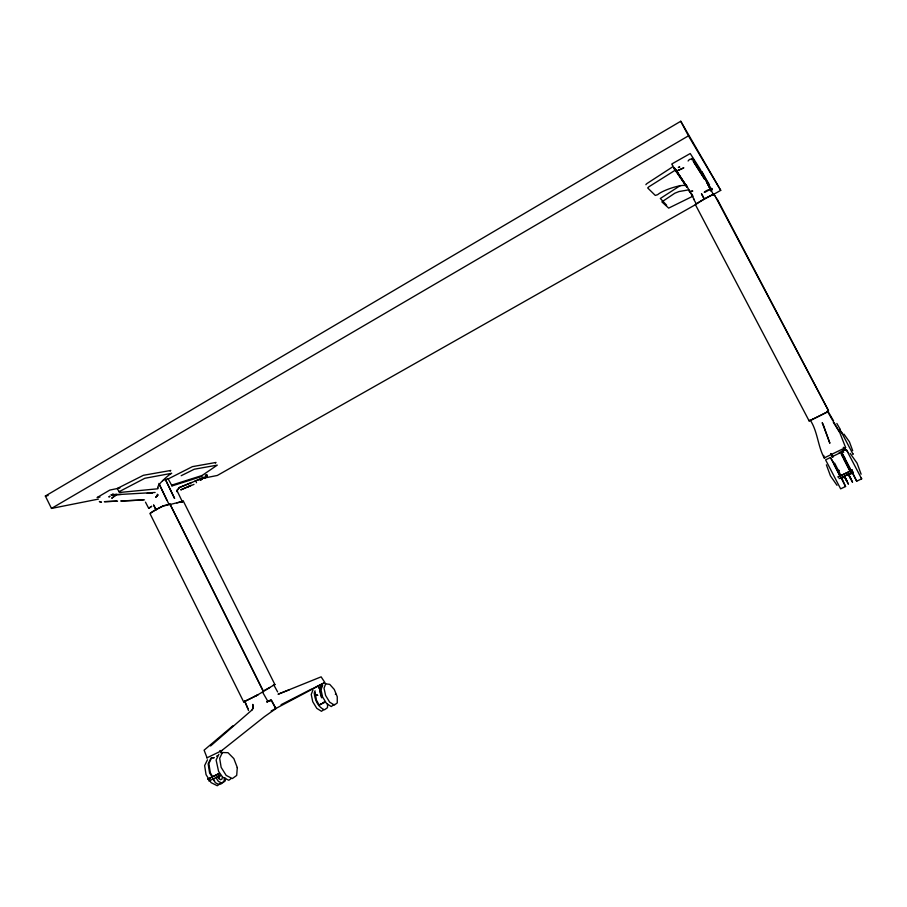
<?xml version="1.0" encoding="UTF-8"?>
<svg xmlns="http://www.w3.org/2000/svg" width="907" height="907" viewBox="0 0 907 907"><rect width="100%" height="100%" fill="white"/><g stroke="black" fill="none" stroke-linecap="round" stroke-linejoin="round"><path stroke-width="1.36" d="M327.54 703.945L327.518 707.653L324.479 709.818C317.779 707.052 314.876 699.762 314.23 692.993L315.08 690.805M201.932 475.619L217.272 465.121L194.268 469.225L181.185 475.71M157.965 487.841C156.027 485.801 169.7 473.76 171.706 473.307L144.837 478.272L119.123 491.696L119.531 492.195L119.531 491.515M225.469 778.251L225.253 780.882L220.82 784.056M812.536 419.374L809.157 420.961L809.395 420.156M315.307 693.333L315.194 692.336L316.373 700L319.196 705.124L325.057 702.222M224.573 777.855L223.893 781.596L221.501 782.945L218.349 781.324L215.73 777.378M157.92 487.989L157.841 488.782L119.599 492.478L117.173 488.522L143.385 475.302L170.743 470.461L170.142 471.084M222.453 776.982L221.988 779.079L220.56 779.725L218.746 778.637L217.317 776.267M645.954 184.722A3.299 0.59 -29.6 0 1 647.621 183.112L672.79 166.763C674.309 165.89 670.069 164.201 672.597 163.521L690.238 153.532L700.125 169.099L711.213 191.082C710.997 185.674 696.587 197.499 709.92 189.45M319.117 688.492L319.99 689.071L321.611 685.828C316.815 689.717 325.307 707.29 319.956 691.055L321.86 685.783M322.665 685.307L320.999 689.671L322.563 696.916L326.633 703.605L331.259 706.542L334.264 704.388M312.938 690.08L311.226 694.456L312.745 701.701L316.815 708.367L321.475 711.281L323.504 709.818M176.854 491.651L176.797 490.165L182.318 501.684M263.415 691.497L170.051 504.235L263.415 691.497L257.282 695.113A16.303 0.578 -27.6 0 1 244.754 701.349L248.541 710.555M218.882 754.239L216.115 760.021L218.576 771.369L222.612 777.118L228.791 780.269L230.979 778.694M214.018 757.685L211.66 757.742L208.848 763.558L210.311 772.662L212.374 776.369M210.98 758.082L208.156 763.864L209.585 772.934L211.739 776.358M207.465 759.783L204.631 765.576L206.048 774.635L211.07 782.639L217.295 785.745L220.639 783.353M317.847 685.828L320.001 689.082L321.611 685.828M252.191 709.818L253.37 706.474L252.792 704.399L253.189 708.129L252.191 709.818L210.56 745.973M836.844 423.467L840.313 429.487L839.621 432.208L845.619 447.548L844.723 448.115M169.144 504.677L159.36 484.429M714.943 195.957L713.684 194.121A20.94 2.993 -29.4 0 0 695.329 204.517L809.157 420.961M148.68 508.328L151.73 506.253L148.714 508.339L145.46 502.127M717.369 199.789L716.258 197.987M691.622 158.963L692.381 158.124C693.39 162.784 691.157 156.197 688.096 160.993M233.11 725.634L204.098 750.18L207.091 757.878M221.115 751.075L264.413 716.7L275.807 708.673L271.318 700.329L266.907 701.825M709.557 185.005L701.701 171.604L713.605 195.084M205.413 477.377L204.778 477.932L205.447 477.467M215.378 463.046L216.002 462.457L192.409 466.64L168.827 478.613L165.119 479.497A15.804 2.268 -25.2 0 0 162.614 480.699M319.196 705.124L321.293 703.651L320.704 703.945M335.352 694.388L335.647 693.957M209.914 779.997C203.508 784.181 226.081 772.469 218.451 775.655M711.507 189.291C712.777 187.454 711.519 191.865 711.519 189.756M263.155 691.565L269.73 687.687M216.558 756.234L217.397 755.678M312.949 688.526L318.312 685.703L319.99 689.071M220.707 775.44L217.374 777.106M680.409 185.504L660.33 198.486L666.634 205.209M840.902 477.785L844.44 476.606M828.204 410.043L717.505 199.665M842.115 477.955L844.236 476.674M170.017 504.213L163.498 505.743A17.902 2.245 -25.4 0 0 149.904 513.441L243.677 701.905L245.876 700.578M271.193 710.941L324.876 682.518L321.123 676.849L278.064 694.229L289.367 689.785M98.466 499.088L51.472 508.43L45.35 496.038L680.76 121.255L720.725 190.357L713.333 194.54M51.472 508.43L688.458 135.835L680.76 121.255M322.484 702.97L324.853 701.599M696.111 204.302L217.329 475.461L204.88 477.932M220.968 782.99L218.564 784.34L215.412 782.73L212.782 778.784M243.677 701.905L258.007 694.773M254.776 696.463L257.758 694.909M281.068 704.694L311.77 688.946M264.118 690.556L274.9 684.57L183.35 501.163L169.926 504.553M266.919 701.871L271.442 700.238L275.943 708.594M841.594 455.529L842.149 455.257L844.689 459.94M693.061 196.116L668.674 208.111L661.872 201.876L674.831 193.202L679.037 191.536L688.969 189.801M187.93 486.844L191.014 485.313L180.742 489.893L193.996 484.372M823.318 424.85L829.882 443.262L822.196 422.662L823.352 424.827M267.043 701.746L270.808 699.887M317.416 686.157L324.581 682.642M206.83 757.901L222.192 750.44M845.619 447.548L824.214 457.956C817.797 446.119 817.683 431.573 810.37 420.338A19.104 0.771 -26.5 0 0 818.828 416.245A19.104 0.771 -26.5 0 0 826.458 412.368M839.1 452.797L845.381 449.237M834.066 463.545L830.461 457.502L825.585 459.872L840.642 488.85L845.562 486.503L841.787 478.125M832.195 456.663L840.517 452.627L851.242 473.635L847.614 475.37M812.309 419.476L828.386 411.415L828.454 410.701L715.033 195.855M849.95 476.969L850.834 478.771L848.192 474.055L844.168 476.402L848.442 484.202L844.973 476.935M852.024 472.456L851.242 473.635M845.199 476.526L842.342 477.887M844.984 458.273L841.481 452.151L856.684 481.209L861.65 478.851L861.276 477.774M839.565 429.827L840.313 429.487M273.132 685.375L274.889 684.558L273.256 685.318M171.967 485.052L171.933 485.664L171.967 485.052L202.08 475.495L201.978 476.379L172.013 485.937L168.146 478.885M163.373 505.981L163.101 506.083A16.179 2.029 -25.4 0 0 151.016 512.931L151.016 512.977M827.161 411.256L828.454 410.701M194.79 481.232L204.392 477.286L200.322 480.291L204.392 477.286L179.314 487.558L177.489 489.95L179.314 487.558L191.615 482.535M196.309 482.751L196.536 482.173M712.902 194.744L712.709 194.801A18.934 2.698 -29.4 0 0 696.406 204.041L693.47 198.86M205.299 475.121L206.796 474.588M825.189 457.604L824.214 457.956L823.681 455.427M851.469 472.479L853.374 472.105L839.1 478.635M176.82 502.897L182.352 501.65M163.26 506.015L167.965 504.938M100.654 502.24L101.493 502.059M113.568 494.916L114.815 494.655L113.999 494.825M99.985 497.025L97.083 497.558L109.838 490.063L119.939 487.989M110.869 494.882L113.942 494.281M45.35 496.038L48.139 495.528M267.202 701.247L268.982 701.032M114.974 494.394L116.776 494.213M141.628 500.04L144.485 499.848M219.528 778.376L218.836 775.7L220.458 775.598M121.289 494.44L116.504 494.655L111.901 498.079L116.504 494.655L155.131 492.456M147.206 493.306L152.467 493.079M116.742 501.129L104.339 501.684L117.559 501.129M120.88 500.947L142.943 499.984L121.153 501.038M211.66 757.742L213.939 757.798M218.836 775.7L220.106 775.791M833.295 422.277L839.621 432.208L834.123 422.673M674.887 169.892L675.511 170.391M111.742 494.814L112.661 495.267L112.876 494.066L111.731 494.803M674.797 168.385L676.373 170.425M711.802 189.007L711.825 188.429M673.686 167.954L674.354 168.895M843.884 434.022L849.417 441.811L852.693 450.711M850.12 453.353L857.036 463.092L861.117 474.202M837.036 485.347L830.449 475.869L826.39 464.826M267.304 700.385L262.474 691.996M704.524 178.996L693.379 161.401L704.524 178.996L704.286 178.486M213.179 778.648L214.619 780.938M844.757 460.382L843.748 458.738L849.814 470.608M833.624 421.029L827.83 411.041M693.299 160.097L693.753 160.856M847.977 452.412L846.401 449.77L861.65 478.851M688.458 135.835L720.725 190.357M692.721 158.272L703.106 175.992M842.206 433.387L840.902 431.154L853.09 454.35L852.852 453.659M833.011 420.984L827.399 411.245M845.562 486.503L830.461 457.502M273.88 685.102L277.621 691.905M691.236 193.146L692.54 195.504M686.202 184.937L694.07 199.245M673.742 167.273L686.633 186.116L686.293 185.447M842.388 449.929L843.703 452.4M840.63 475.007L834.644 463.137M839.655 475.472L833.68 463.602M851.401 471.3L844.712 458.273M848.283 474.429L852.546 482.241L848.385 473.749M844.666 448.103L845.914 450.428M843.363 447.287L844.598 449.611M844.598 476.98L846.741 480.721L845.88 478.919M831.832 454.475L833.034 456.72M843.476 447.695L844.723 450.065M701.508 193.803L704.331 199.143L701.53 193.792M706.621 181.99L711.213 191.082M852.727 472.887L856.684 481.209M702.619 173.033L708.605 185.198M158.884 483.42L166.786 500.063M244.765 701.326L248.019 708.616M183.35 501.163L183.361 501.208A17.755 2.211 -25.4 0 1 181.888 502.24M205.81 475.903L205.878 476.504M207.261 476.402L207.284 475.257L207.261 476.424M237.283 767.549L236.704 775.428L232.339 778.569L226.183 775.417L221.149 767.367L219.664 758.297L222.408 752.527L228.008 752.697L233.859 758.615L237.283 767.549M689.569 191.728L689.139 190.629L689.717 191.592L692.789 191.06L689.615 191.672M838.907 470.348L838.737 470.937L838.907 470.348M325.67 683.833L324.026 688.198L325.59 695.442L329.66 702.143L334.286 705.079L337.268 702.936L337.257 696.769L334.286 689.456L329.729 684.366L325.67 683.833M157.036 495.834L155.687 497.319L158.022 494.995L157.262 494.247L157.716 495.109L157.036 495.834M99.441 501.526L100.813 502.161L99.441 501.526M675.182 170.233L649.446 186.434A3.299 0.578 -29.5 0 0 647.779 188.044L655.308 195.436L657.654 194.665C663.04 189.971 681.724 184.053 685.726 185.64L675.182 170.233M109.781 496.322L109.033 496.866L109.781 496.322M674.967 168.532L674.389 169.235L675.76 169.7L674.967 168.532M219.211 773.433L207.884 779.124L219.211 773.433M852.331 470.109L838.091 476.935L852.331 470.109M683.674 167.908L676.656 171.06L687.143 187.25L676.656 171.06L683.674 167.908M679.626 167.035L678.436 167.444L679.626 167.035M317.631 695.329L316.305 694.807L317.631 695.329M165.369 479.406L174.541 498.34L165.369 479.406M710.442 187.658L708.889 185.765L711.371 189.348L710.442 187.658M832.705 457.06L830.835 453.545L832.694 457.083M221.614 753.479L220.084 750.452L221.58 753.479M155.993 509.757L153.668 505.108L155.993 509.757"/></g></svg>
